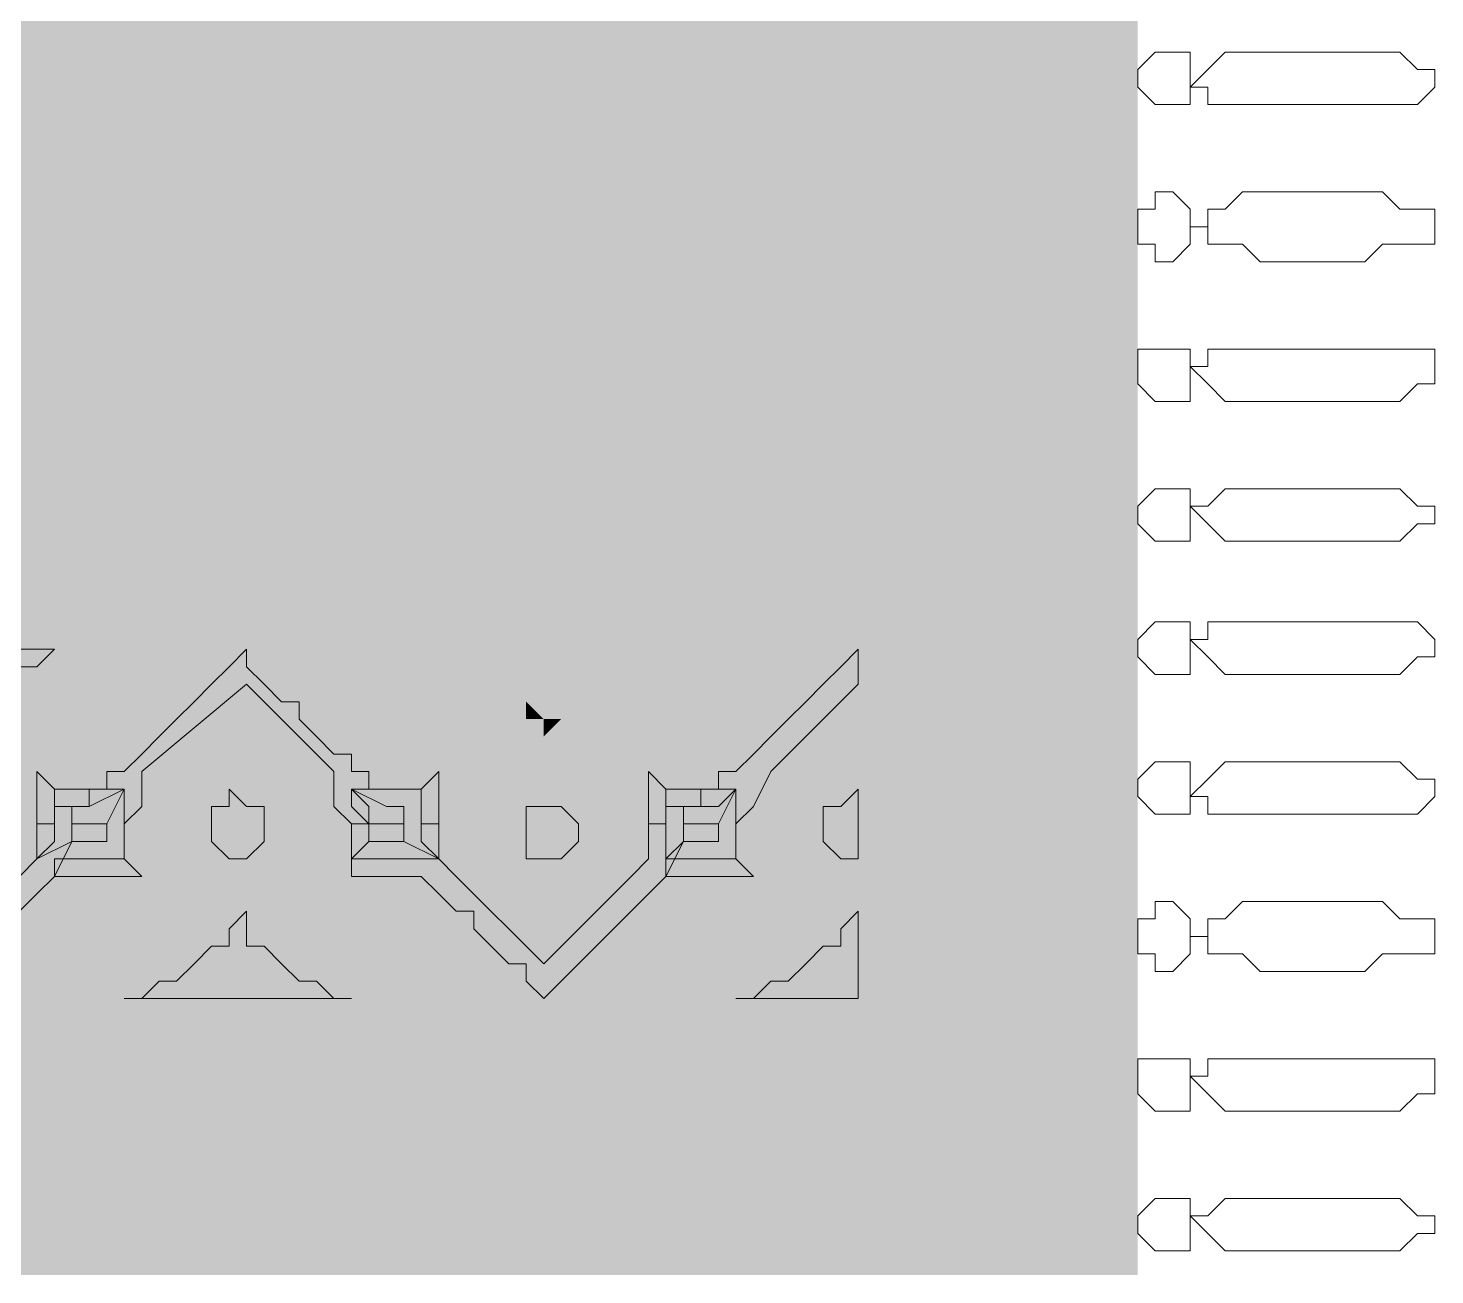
# Model space of a CAD drawing. Header units: inches. Extents: x 31 to 460, y 5 to 681.
# Drawn here: x 397.05 to 414.37, y 371.06 to 386.42 of the extents above; entities that cross this region are included whole.
import ezdxf

# ---------------------------------------------------------------- set-up
doc = ezdxf.new("R2010")
doc.units = ezdxf.units.IN
doc.header["$MEASUREMENT"] = 0

msp = doc.modelspace()

# ---------------------------------------------------------------- linework, layer by layer
at = {"color": 43, "linetype": 'Continuous', "lineweight": 13}
for p, q in [((410.712, 385.914), (410.927, 386.129)), ((410.927, 386.129), (410.927, 386.129)), ((410.927, 386.129), (411.143, 386.129)), ((411.143, 386.129), (411.143, 386.129)), ((411.143, 386.129), (411.358, 386.129)), ((411.358, 386.129), (411.358, 385.914)), ((411.788, 386.129), (411.573, 385.914)), ((412.003, 386.129), (411.788, 386.129)), ((412.219, 386.129), (412.003, 386.129)), ((412.649, 386.129), (412.219, 386.129)), ((412.864, 386.129), (412.649, 386.129)), ((413.295, 386.129), (412.864, 386.129)), ((413.51, 386.129), (413.295, 386.129)), ((413.725, 386.129), (413.51, 386.129)), ((413.94, 386.129), (413.725, 386.129)), ((414.155, 385.914), (413.94, 386.129)), ((410.712, 385.698), (410.712, 385.914)), ((411.358, 385.914), (411.358, 385.698)), ((411.573, 385.914), (411.358, 385.698)), ((411.573, 385.914), (411.573, 385.914)), ((411.573, 385.914), (411.573, 385.914)), ((414.371, 385.914), (414.155, 385.914)), ((414.371, 385.698), (414.371, 385.914)), ((414.371, 385.914), (414.371, 385.914)), ((410.927, 385.483), (410.712, 385.698)), ((410.712, 385.698), (410.712, 385.698)), ((411.358, 385.698), (411.358, 385.698)), ((411.358, 385.698), (411.358, 385.483)), ((411.358, 385.698), (411.573, 385.698)), ((411.573, 385.698), (411.573, 385.698)), ((411.573, 385.698), (411.573, 385.483)), ((414.155, 385.483), (414.371, 385.698)), ((414.371, 385.698), (414.371, 385.698)), ((414.371, 385.698), (414.371, 385.698)), ((411.143, 385.483), (410.927, 385.483)), ((410.927, 385.483), (410.927, 385.483)), ((411.358, 385.483), (411.143, 385.483)), ((411.143, 385.483), (411.143, 385.483)), ((411.573, 385.483), (411.788, 385.483)), ((411.788, 385.483), (412.003, 385.483)), ((412.003, 385.483), (412.219, 385.483)), ((412.219, 385.483), (412.649, 385.483)), ((412.649, 385.483), (412.864, 385.483)), ((412.864, 385.483), (413.295, 385.483)), ((413.295, 385.483), (413.51, 385.483)), ((413.51, 385.483), (413.725, 385.483)), ((413.725, 385.483), (413.94, 385.483)), ((413.94, 385.483), (414.155, 385.483)), ((410.927, 384.192), (410.927, 384.407)), ((410.927, 384.407), (411.143, 384.407)), ((411.143, 384.407), (411.143, 384.407)), ((411.143, 384.407), (411.358, 384.192)), ((412.003, 384.407), (411.788, 384.192)), ((412.219, 384.407), (412.003, 384.407)), ((412.649, 384.407), (412.219, 384.407)), ((412.864, 384.407), (412.649, 384.407)), ((413.295, 384.407), (412.864, 384.407)), ((413.51, 384.407), (413.295, 384.407)), ((413.725, 384.407), (413.51, 384.407)), ((413.94, 384.192), (413.725, 384.407)), ((410.712, 383.977), (410.712, 384.192)), ((410.712, 384.192), (410.927, 384.192)), ((411.358, 384.192), (411.358, 384.192)), ((411.358, 384.192), (411.358, 383.977)), ((411.788, 384.192), (411.573, 384.192)), ((411.573, 384.192), (411.573, 384.192)), ((411.573, 384.192), (411.573, 383.977)), ((414.155, 384.192), (413.94, 384.192)), ((414.371, 384.192), (414.155, 384.192)), ((414.371, 383.977), (414.371, 384.192)), ((410.712, 383.762), (410.712, 383.977)), ((411.358, 383.977), (411.358, 383.762)), ((411.573, 383.977), (411.358, 383.977)), ((411.358, 383.977), (411.573, 383.977)), ((411.573, 383.977), (411.573, 383.762)), ((414.371, 383.762), (414.371, 383.977)), ((414.371, 383.977), (414.371, 383.977)), ((414.371, 383.977), (414.371, 383.977)), ((410.927, 383.762), (410.712, 383.762)), ((410.927, 383.546), (410.927, 383.762)), ((411.358, 383.762), (411.143, 383.546)), ((411.358, 383.762), (411.358, 383.762)), ((411.573, 383.762), (411.573, 383.762)), ((411.573, 383.762), (411.788, 383.762)), ((411.788, 383.762), (412.003, 383.762)), ((412.003, 383.762), (412.219, 383.546)), ((413.51, 383.546), (413.725, 383.762)), ((413.725, 383.762), (413.94, 383.762)), ((413.94, 383.762), (414.155, 383.762)), ((414.155, 383.762), (414.371, 383.762)), ((411.143, 383.546), (410.927, 383.546)), ((411.143, 383.546), (411.143, 383.546)), ((412.219, 383.546), (412.649, 383.546)), ((412.649, 383.546), (412.864, 383.546)), ((412.864, 383.546), (413.295, 383.546)), ((413.295, 383.546), (413.51, 383.546)), ((410.712, 382.255), (410.712, 382.47)), ((410.712, 382.47), (410.927, 382.47)), ((410.927, 382.47), (410.927, 382.47)), ((410.927, 382.47), (411.143, 382.47)), ((411.143, 382.47), (411.143, 382.47)), ((411.143, 382.47), (411.358, 382.47)), ((411.358, 382.47), (411.358, 382.47)), ((411.358, 382.47), (411.358, 382.255)), ((411.788, 382.47), (411.573, 382.47)), ((411.573, 382.47), (411.573, 382.47)), ((411.573, 382.47), (411.573, 382.255)), ((412.003, 382.47), (411.788, 382.47)), ((412.219, 382.47), (412.003, 382.47)), ((412.649, 382.47), (412.219, 382.47)), ((412.864, 382.47), (412.649, 382.47)), ((413.295, 382.47), (412.864, 382.47)), ((413.51, 382.47), (413.295, 382.47)), ((413.725, 382.47), (413.51, 382.47)), ((413.94, 382.47), (413.725, 382.47)), ((414.155, 382.47), (413.94, 382.47)), ((414.371, 382.47), (414.155, 382.47)), ((414.371, 382.255), (414.371, 382.47)), ((410.712, 382.04), (410.712, 382.255)), ((411.358, 382.255), (411.358, 382.04)), ((411.573, 382.255), (411.358, 382.255)), ((411.358, 382.255), (411.573, 382.04)), ((414.371, 382.04), (414.371, 382.255)), ((414.371, 382.255), (414.371, 382.255)), ((410.927, 381.825), (410.712, 382.04)), ((411.358, 382.04), (411.358, 381.825)), ((411.573, 382.04), (411.573, 382.04)), ((411.573, 382.04), (411.573, 382.04)), ((411.573, 382.04), (411.788, 381.825)), ((413.94, 381.825), (414.155, 382.04)), ((414.155, 382.04), (414.371, 382.04)), ((414.371, 382.04), (414.371, 382.04)), ((411.143, 381.825), (410.927, 381.825)), ((410.927, 381.825), (410.927, 381.825)), ((411.358, 381.825), (411.143, 381.825)), ((411.143, 381.825), (411.143, 381.825)), ((411.788, 381.825), (412.003, 381.825)), ((412.003, 381.825), (412.219, 381.825)), ((412.219, 381.825), (412.649, 381.825)), ((412.649, 381.825), (412.864, 381.825)), ((412.864, 381.825), (413.295, 381.825)), ((413.295, 381.825), (413.51, 381.825)), ((413.51, 381.825), (413.725, 381.825)), ((413.725, 381.825), (413.94, 381.825)), ((410.712, 380.534), (410.927, 380.749)), ((410.927, 380.749), (410.927, 380.749)), ((410.927, 380.749), (411.143, 380.749)), ((411.143, 380.749), (411.143, 380.749)), ((411.143, 380.749), (411.358, 380.749)), ((411.358, 380.749), (411.358, 380.534)), ((411.788, 380.749), (411.573, 380.534)), ((412.003, 380.749), (411.788, 380.749)), ((412.219, 380.749), (412.003, 380.749)), ((412.649, 380.749), (412.219, 380.749)), ((412.864, 380.749), (412.649, 380.749)), ((413.295, 380.749), (412.864, 380.749)), ((413.51, 380.749), (413.295, 380.749)), ((413.725, 380.749), (413.51, 380.749)), ((413.94, 380.749), (413.725, 380.749)), ((414.155, 380.534), (413.94, 380.749)), ((410.712, 380.318), (410.712, 380.534)), ((410.712, 380.534), (410.712, 380.534)), ((411.358, 380.534), (411.358, 380.534)), ((411.358, 380.534), (411.358, 380.318)), ((411.573, 380.534), (411.358, 380.534)), ((411.358, 380.534), (411.573, 380.318)), ((411.573, 380.534), (411.573, 380.534)), ((411.573, 380.534), (411.573, 380.534)), ((414.371, 380.534), (414.155, 380.534)), ((414.371, 380.318), (414.371, 380.534)), ((414.371, 380.534), (414.371, 380.534)), ((414.371, 380.534), (414.371, 380.534)), ((410.927, 380.103), (410.712, 380.318)), ((411.358, 380.318), (411.358, 380.103)), ((411.573, 380.318), (411.573, 380.318)), ((411.573, 380.318), (411.573, 380.318)), ((411.573, 380.318), (411.788, 380.103)), ((413.94, 380.103), (414.155, 380.318)), ((414.155, 380.318), (414.371, 380.318)), ((414.371, 380.318), (414.371, 380.318)), ((411.143, 380.103), (410.927, 380.103)), ((410.927, 380.103), (410.927, 380.103)), ((411.358, 380.103), (411.143, 380.103)), ((411.143, 380.103), (411.143, 380.103)), ((411.788, 380.103), (412.003, 380.103)), ((412.003, 380.103), (412.219, 380.103)), ((412.219, 380.103), (412.649, 380.103)), ((412.649, 380.103), (412.864, 380.103)), ((412.864, 380.103), (413.295, 380.103)), ((413.295, 380.103), (413.51, 380.103)), ((413.51, 380.103), (413.725, 380.103)), ((413.725, 380.103), (413.94, 380.103)), ((410.712, 378.893), (410.927, 379.108)), ((410.927, 379.108), (410.927, 379.108)), ((410.927, 379.108), (411.143, 379.108)), ((411.143, 379.108), (411.143, 379.108)), ((411.143, 379.108), (411.358, 379.108)), ((411.358, 379.108), (411.358, 378.893)), ((411.788, 379.108), (411.573, 379.108)), ((411.573, 379.108), (411.573, 378.893)), ((412.003, 379.108), (411.788, 379.108)), ((412.219, 379.108), (412.003, 379.108)), ((412.649, 379.108), (412.219, 379.108)), ((412.864, 379.108), (412.649, 379.108)), ((413.295, 379.108), (412.864, 379.108)), ((413.51, 379.108), (413.295, 379.108)), ((413.725, 379.108), (413.51, 379.108)), ((413.94, 379.108), (413.725, 379.108)), ((414.155, 379.108), (413.94, 379.108)), ((414.371, 378.893), (414.155, 379.108)), ((410.712, 378.677), (410.712, 378.893)), ((410.712, 378.893), (410.712, 378.893)), ((411.358, 378.893), (411.358, 378.893)), ((411.358, 378.893), (411.358, 378.677)), ((411.573, 378.893), (411.358, 378.893)), ((411.358, 378.893), (411.573, 378.677)), ((411.573, 378.893), (411.573, 378.893)), ((414.371, 378.677), (414.371, 378.893)), ((414.371, 378.893), (414.371, 378.893)), ((414.371, 378.893), (414.371, 378.893)), ((394.357, 378.772), (397.37, 378.772)), ((397.37, 378.772), (397.155, 378.557)), ((399.522, 378.557), (399.737, 378.772)), ((399.737, 378.772), (399.737, 378.557)), ((407.054, 378.557), (407.269, 378.772)), ((407.269, 378.772), (407.269, 378.341)), ((397.155, 378.557), (396.94, 378.557)), ((399.307, 378.341), (399.522, 378.557)), ((399.737, 378.557), (399.952, 378.341)), ((406.839, 378.341), (407.054, 378.557)), ((410.927, 378.462), (410.712, 378.677)), ((411.358, 378.677), (411.358, 378.462)), ((411.573, 378.677), (411.573, 378.677)), ((411.573, 378.677), (411.573, 378.677)), ((411.573, 378.677), (411.788, 378.462)), ((413.94, 378.462), (414.155, 378.677)), ((414.155, 378.677), (414.371, 378.677)), ((414.371, 378.677), (414.371, 378.677)), ((411.143, 378.462), (410.927, 378.462)), ((410.927, 378.462), (410.927, 378.462)), ((411.358, 378.462), (411.143, 378.462)), ((411.143, 378.462), (411.143, 378.462)), ((411.788, 378.462), (412.003, 378.462)), ((412.003, 378.462), (412.219, 378.462)), ((412.219, 378.462), (412.649, 378.462)), ((412.649, 378.462), (412.864, 378.462)), ((412.864, 378.462), (413.295, 378.462)), ((413.295, 378.462), (413.51, 378.462)), ((413.51, 378.462), (413.725, 378.462)), ((413.725, 378.462), (413.94, 378.462)), ((399.737, 378.341), (398.446, 377.265)), ((399.092, 378.126), (399.307, 378.341)), ((400.813, 377.265), (399.737, 378.341)), ((399.952, 378.341), (400.168, 378.126)), ((407.269, 378.341), (406.193, 377.265)), ((406.624, 378.126), (406.839, 378.341)), ((398.876, 377.911), (399.092, 378.126)), ((399.092, 378.126), (399.092, 378.126)), ((400.168, 378.126), (400.383, 378.126)), ((400.383, 378.126), (400.383, 377.911)), ((406.408, 377.911), (406.624, 378.126)), ((406.624, 378.126), (406.624, 378.126)), ((398.661, 377.696), (398.876, 377.911)), ((400.383, 377.911), (400.598, 377.696)), ((406.193, 377.696), (406.408, 377.911)), ((398.446, 377.481), (398.661, 377.696)), ((400.598, 377.696), (400.813, 377.481)), ((405.978, 377.481), (406.193, 377.696)), ((398.231, 377.265), (398.446, 377.481)), ((398.446, 377.481), (398.446, 377.481)), ((400.813, 377.481), (401.028, 377.481)), ((401.028, 377.481), (401.028, 377.265)), ((405.763, 377.265), (405.978, 377.481)), ((405.978, 377.481), (405.978, 377.481)), ((410.712, 377.171), (410.927, 377.386)), ((410.927, 377.386), (410.927, 377.386)), ((410.927, 377.386), (411.143, 377.386)), ((411.143, 377.386), (411.143, 377.386)), ((411.143, 377.386), (411.358, 377.386)), ((411.358, 377.386), (411.358, 377.171)), ((411.788, 377.386), (411.573, 377.171)), ((412.003, 377.386), (411.788, 377.386)), ((412.219, 377.386), (412.003, 377.386)), ((412.649, 377.386), (412.219, 377.386)), ((412.864, 377.386), (412.649, 377.386)), ((413.295, 377.386), (412.864, 377.386)), ((413.51, 377.386), (413.295, 377.386)), ((413.725, 377.386), (413.51, 377.386)), ((413.94, 377.386), (413.725, 377.386)), ((414.155, 377.171), (413.94, 377.386)), ((397.155, 376.835), (397.155, 377.265)), ((397.155, 377.265), (397.37, 377.05)), ((398.016, 377.05), (398.016, 377.265)), ((398.016, 377.265), (398.231, 377.265)), ((398.446, 377.265), (398.446, 376.835)), ((400.813, 376.835), (400.813, 377.265)), ((401.028, 377.265), (401.244, 377.265)), ((401.244, 377.265), (401.244, 377.05)), ((401.889, 377.05), (402.104, 377.265)), ((402.104, 377.265), (402.104, 376.835)), ((404.687, 376.835), (404.687, 377.265)), ((404.687, 377.265), (404.902, 377.05)), ((405.548, 377.05), (405.548, 377.265)), ((405.548, 377.265), (405.763, 377.265)), ((406.193, 377.265), (405.978, 376.835)), ((410.712, 376.956), (410.712, 377.171)), ((411.358, 377.171), (411.358, 376.956)), ((411.573, 377.171), (411.358, 376.956)), ((411.573, 377.171), (411.573, 377.171)), ((411.573, 377.171), (411.573, 377.171)), ((414.371, 377.171), (414.155, 377.171)), ((414.371, 376.956), (414.371, 377.171)), ((414.371, 377.171), (414.371, 377.171)), ((397.37, 377.05), (397.37, 377.05)), ((397.37, 377.05), (397.585, 377.05)), ((397.37, 376.835), (397.37, 377.05)), ((397.37, 377.05), (397.37, 376.835)), ((397.585, 377.05), (397.8, 377.05)), ((397.8, 377.05), (398.016, 377.05)), ((397.8, 376.835), (398.231, 377.05)), ((398.016, 377.05), (397.8, 377.05)), ((397.8, 377.05), (397.8, 376.835)), ((398.231, 377.05), (398.016, 376.62)), ((398.231, 377.05), (398.016, 377.05)), ((398.016, 377.05), (398.016, 377.05)), ((398.231, 376.835), (398.231, 377.05)), ((399.737, 376.835), (399.522, 377.05)), ((399.522, 377.05), (399.522, 376.835)), ((401.244, 377.05), (401.028, 377.05)), ((401.028, 377.05), (401.459, 376.835)), ((401.244, 376.835), (401.028, 377.05)), ((401.028, 377.05), (401.028, 376.835)), ((401.244, 377.05), (401.459, 377.05)), ((401.459, 377.05), (401.244, 377.05)), ((401.244, 377.05), (401.244, 377.05)), ((401.459, 377.05), (401.674, 377.05)), ((401.674, 377.05), (401.459, 377.05)), ((401.674, 377.05), (401.889, 377.05)), ((401.889, 377.05), (401.674, 377.05)), ((401.674, 377.05), (401.674, 377.05)), ((401.674, 377.05), (401.674, 377.05)), ((401.889, 377.05), (401.889, 377.05)), ((401.889, 376.835), (401.889, 377.05)), ((401.889, 377.05), (401.889, 377.05)), ((404.902, 377.05), (405.117, 377.05)), ((404.902, 376.835), (404.902, 377.05)), ((404.902, 377.05), (404.902, 376.835)), ((405.117, 377.05), (405.117, 377.05)), ((405.117, 377.05), (405.332, 377.05)), ((405.332, 377.05), (405.548, 377.05)), ((405.548, 377.05), (405.332, 377.05)), ((405.332, 377.05), (405.332, 376.835)), ((405.763, 377.05), (405.548, 376.62)), ((405.548, 376.835), (405.763, 377.05)), ((405.763, 377.05), (405.548, 377.05)), ((405.548, 377.05), (405.548, 377.05)), ((405.763, 376.835), (405.763, 377.05)), ((407.269, 377.05), (407.054, 376.835)), ((407.269, 376.62), (407.269, 377.05)), ((397.155, 376.62), (397.155, 376.835)), ((397.585, 376.835), (397.37, 376.835)), ((397.37, 376.835), (397.37, 376.62)), ((397.585, 376.62), (397.585, 376.835)), ((397.585, 376.835), (397.585, 376.835)), ((397.585, 376.835), (397.8, 376.835)), ((397.8, 376.835), (397.585, 376.835)), ((397.585, 376.835), (397.585, 376.835)), ((397.8, 376.835), (397.8, 376.835)), ((397.8, 376.835), (397.8, 376.835)), ((398.446, 376.835), (398.231, 376.62)), ((398.231, 376.62), (398.231, 376.835)), ((399.522, 376.835), (399.307, 376.835)), ((399.307, 376.835), (399.307, 376.835)), ((399.307, 376.835), (399.307, 376.62)), ((399.952, 376.835), (399.737, 376.835)), ((399.952, 376.62), (399.952, 376.835)), ((399.952, 376.835), (399.952, 376.835)), ((401.028, 376.62), (400.813, 376.835)), ((401.028, 376.835), (401.244, 376.62)), ((401.244, 376.62), (401.244, 376.835)), ((401.459, 376.835), (401.459, 376.835)), ((401.459, 376.835), (401.674, 376.835)), ((401.674, 376.835), (401.674, 376.835)), ((401.674, 376.835), (401.674, 376.835)), ((401.674, 376.835), (401.674, 376.62)), ((401.889, 376.62), (401.889, 376.835)), ((402.104, 376.835), (402.104, 376.62)), ((403.18, 376.62), (403.18, 376.835)), ((403.18, 376.835), (403.396, 376.835)), ((403.396, 376.835), (403.396, 376.835)), ((403.396, 376.835), (403.611, 376.835)), ((403.611, 376.835), (403.611, 376.835)), ((403.611, 376.835), (403.826, 376.62)), ((404.687, 376.62), (404.687, 376.835)), ((405.117, 376.835), (404.902, 376.835)), ((404.902, 376.835), (404.902, 376.62)), ((405.117, 376.62), (405.117, 376.835)), ((405.117, 376.835), (405.117, 376.835)), ((405.117, 376.835), (405.332, 376.835)), ((405.332, 376.835), (405.117, 376.835)), ((405.117, 376.835), (405.117, 376.835)), ((405.332, 376.835), (405.332, 376.835)), ((405.332, 376.835), (405.548, 376.835)), ((405.978, 376.835), (405.763, 376.62)), ((405.763, 376.62), (405.763, 376.835)), ((407.054, 376.835), (406.839, 376.835)), ((406.839, 376.835), (406.839, 376.835)), ((406.839, 376.835), (406.839, 376.62)), ((410.927, 376.741), (410.712, 376.956)), ((410.712, 376.956), (410.712, 376.956)), ((411.358, 376.956), (411.358, 376.956)), ((411.358, 376.956), (411.358, 376.741)), ((411.358, 376.956), (411.573, 376.956)), ((411.573, 376.956), (411.573, 376.956)), ((411.573, 376.956), (411.573, 376.741)), ((414.155, 376.741), (414.371, 376.956)), ((414.371, 376.956), (414.371, 376.956)), ((414.371, 376.956), (414.371, 376.956)), ((397.37, 376.62), (397.155, 376.62)), ((397.155, 376.62), (397.155, 376.62)), ((397.155, 376.62), (397.155, 376.189)), ((397.37, 376.62), (397.155, 376.62)), ((397.37, 376.405), (397.37, 376.62)), ((397.37, 376.62), (397.37, 376.62)), ((398.016, 376.62), (397.585, 376.62)), ((397.585, 376.62), (397.585, 376.62)), ((397.585, 376.62), (397.585, 376.405)), ((398.016, 376.62), (397.585, 376.62)), ((397.585, 376.62), (397.585, 376.62)), ((397.585, 376.62), (397.585, 376.62)), ((398.016, 376.405), (398.016, 376.62)), ((398.016, 376.62), (398.016, 376.62)), ((398.016, 376.62), (398.016, 376.62)), ((398.016, 376.62), (398.016, 376.62)), ((398.231, 376.189), (398.231, 376.62)), ((398.231, 376.62), (398.231, 376.62)), ((398.231, 376.62), (398.231, 376.62)), ((398.231, 376.62), (398.231, 376.405)), ((398.231, 376.62), (398.231, 376.62)), ((398.231, 376.62), (398.231, 376.62)), ((399.307, 376.62), (399.307, 376.405)), ((399.952, 376.405), (399.952, 376.62)), ((401.028, 376.62), (401.028, 376.189)), ((401.244, 376.62), (401.028, 376.62)), ((401.244, 376.62), (401.028, 376.62)), ((401.028, 376.62), (401.028, 376.62)), ((401.674, 376.62), (401.244, 376.62)), ((401.244, 376.62), (401.244, 376.62)), ((401.244, 376.62), (401.244, 376.405)), ((401.244, 376.405), (401.244, 376.62)), ((401.244, 376.62), (401.244, 376.62)), ((401.674, 376.62), (401.244, 376.62)), ((401.244, 376.62), (401.244, 376.62)), ((401.674, 376.405), (401.674, 376.62)), ((401.674, 376.62), (401.674, 376.62)), ((401.674, 376.62), (401.674, 376.62)), ((401.674, 376.62), (401.674, 376.62)), ((402.104, 376.62), (401.889, 376.62)), ((401.889, 376.62), (401.889, 376.405)), ((402.104, 376.62), (401.889, 376.62)), ((401.889, 376.62), (401.889, 376.62)), ((402.104, 376.189), (402.104, 376.62)), ((402.104, 376.62), (402.104, 376.62)), ((403.18, 376.405), (403.18, 376.62)), ((403.18, 376.62), (403.18, 376.62)), ((403.826, 376.62), (403.826, 376.405)), ((403.826, 376.62), (403.826, 376.62)), ((404.902, 376.62), (404.687, 376.62)), ((404.687, 376.62), (404.687, 376.62)), ((404.687, 376.62), (404.687, 376.189)), ((404.902, 376.62), (404.687, 376.62)), ((404.902, 376.405), (404.902, 376.62)), ((404.902, 376.62), (404.902, 376.62)), ((405.548, 376.62), (405.117, 376.62)), ((405.117, 376.62), (405.117, 376.62)), ((405.117, 376.62), (405.117, 376.405)), ((405.548, 376.62), (405.117, 376.62)), ((405.117, 376.62), (405.117, 376.62)), ((405.117, 376.62), (405.117, 376.62)), ((405.548, 376.405), (405.548, 376.62)), ((405.548, 376.62), (405.548, 376.62)), ((405.548, 376.62), (405.548, 376.62)), ((405.548, 376.62), (405.548, 376.62)), ((405.763, 376.189), (405.763, 376.62)), ((405.763, 376.62), (405.763, 376.62)), ((405.763, 376.62), (405.763, 376.62)), ((405.763, 376.62), (405.763, 376.405)), ((405.763, 376.62), (405.763, 376.62)), ((405.763, 376.62), (405.763, 376.62)), ((406.839, 376.62), (406.839, 376.405)), ((407.269, 376.189), (407.269, 376.62)), ((407.269, 376.62), (407.269, 376.62)), ((411.143, 376.741), (410.927, 376.741)), ((410.927, 376.741), (410.927, 376.741)), ((411.358, 376.741), (411.143, 376.741)), ((411.143, 376.741), (411.143, 376.741)), ((411.573, 376.741), (411.788, 376.741)), ((411.788, 376.741), (412.003, 376.741)), ((412.003, 376.741), (412.219, 376.741)), ((412.219, 376.741), (412.649, 376.741)), ((412.649, 376.741), (412.864, 376.741)), ((412.864, 376.741), (413.295, 376.741)), ((413.295, 376.741), (413.51, 376.741)), ((413.51, 376.741), (413.725, 376.741)), ((413.725, 376.741), (413.94, 376.741)), ((413.94, 376.741), (414.155, 376.741)), ((397.585, 376.405), (397.155, 376.189)), ((397.155, 376.189), (397.37, 376.405)), ((397.37, 375.974), (397.585, 376.405)), ((397.585, 376.405), (397.8, 376.405)), ((397.8, 376.405), (397.8, 376.405)), ((397.8, 376.405), (397.8, 376.405)), ((397.8, 376.405), (398.016, 376.405)), ((398.016, 376.405), (398.016, 376.405)), ((398.231, 376.405), (398.231, 376.189)), ((399.307, 376.405), (399.307, 376.405)), ((399.307, 376.405), (399.522, 376.189)), ((399.737, 376.189), (399.952, 376.405)), ((399.952, 376.405), (399.952, 376.405)), ((401.028, 376.189), (401.244, 376.405)), ((401.244, 376.405), (401.459, 376.405)), ((401.459, 376.405), (401.459, 376.405)), ((401.459, 376.405), (401.459, 376.405)), ((401.459, 376.405), (401.674, 376.405)), ((402.104, 376.189), (401.674, 376.405)), ((401.674, 376.405), (401.674, 376.405)), ((401.674, 376.405), (402.104, 376.189)), ((401.889, 376.405), (402.104, 376.189)), ((403.18, 376.189), (403.18, 376.405)), ((403.826, 376.405), (403.611, 376.189)), ((404.902, 375.974), (405.117, 376.405)), ((405.117, 376.405), (404.902, 376.189)), ((404.902, 376.189), (404.902, 376.405)), ((405.117, 376.405), (405.332, 376.405)), ((405.332, 376.405), (405.332, 376.405)), ((405.332, 376.405), (405.332, 376.405)), ((405.332, 376.405), (405.548, 376.405)), ((405.548, 376.405), (405.548, 376.405)), ((405.763, 376.405), (405.763, 376.189)), ((406.839, 376.405), (406.839, 376.405)), ((406.839, 376.405), (407.054, 376.189)), ((397.155, 376.189), (396.94, 375.974)), ((397.585, 376.189), (397.37, 376.189)), ((397.37, 376.189), (397.37, 375.974)), ((397.8, 376.189), (397.585, 376.189)), ((397.585, 376.189), (397.585, 376.189)), ((398.016, 376.189), (397.8, 376.189)), ((397.8, 376.189), (397.8, 376.189)), ((398.231, 376.189), (398.016, 376.189)), ((398.016, 376.189), (398.016, 376.189)), ((398.446, 375.974), (398.231, 376.189)), ((399.522, 376.189), (399.522, 376.189)), ((399.522, 376.189), (399.737, 376.189)), ((401.028, 376.189), (401.028, 375.974)), ((401.244, 376.189), (401.028, 376.189)), ((401.459, 376.189), (401.244, 376.189)), ((401.244, 376.189), (401.244, 376.189)), ((401.674, 376.189), (401.459, 376.189)), ((401.459, 376.189), (401.459, 376.189)), ((401.889, 376.189), (401.674, 376.189)), ((401.674, 376.189), (401.674, 376.189)), ((402.104, 376.189), (401.889, 376.189)), ((402.32, 375.974), (402.104, 376.189)), ((403.396, 376.189), (403.18, 376.189)), ((403.611, 376.189), (403.396, 376.189)), ((403.396, 376.189), (403.396, 376.189)), ((403.611, 376.189), (403.611, 376.189)), ((404.687, 376.189), (404.472, 375.974)), ((405.117, 376.189), (404.902, 376.189)), ((404.902, 376.189), (404.902, 375.974)), ((405.332, 376.189), (405.117, 376.189)), ((405.548, 376.189), (405.332, 376.189)), ((405.332, 376.189), (405.332, 376.189)), ((405.763, 376.189), (405.548, 376.189)), ((405.548, 376.189), (405.548, 376.189)), ((405.548, 376.189), (405.548, 376.189)), ((405.978, 375.974), (405.763, 376.189)), ((407.054, 376.189), (407.269, 376.189)), ((397.155, 375.759), (397.37, 375.974)), ((397.37, 375.974), (397.37, 375.974)), ((397.37, 375.974), (397.585, 375.974)), ((397.585, 375.974), (397.8, 375.974)), ((397.8, 375.974), (397.8, 375.974)), ((397.8, 375.974), (398.016, 375.974)), ((398.016, 375.974), (398.231, 375.974)), ((398.231, 375.974), (398.446, 375.974)), ((401.028, 375.974), (401.028, 375.974)), ((401.028, 375.974), (401.244, 375.974)), ((401.244, 375.974), (401.459, 375.974)), ((401.459, 375.974), (401.674, 375.974)), ((401.674, 375.974), (401.674, 375.974)), ((401.674, 375.974), (401.889, 375.974)), ((401.889, 375.974), (402.104, 375.759)), ((403.396, 374.898), (402.32, 375.974)), ((404.472, 375.974), (403.396, 374.898)), ((404.687, 375.759), (404.902, 375.974)), ((404.902, 375.974), (404.902, 375.974)), ((404.902, 375.974), (405.117, 375.974)), ((405.117, 375.974), (405.332, 375.974)), ((405.332, 375.974), (405.548, 375.974)), ((405.548, 375.974), (405.548, 375.974)), ((405.548, 375.974), (405.763, 375.974)), ((405.763, 375.974), (405.978, 375.974)), ((396.94, 375.544), (397.155, 375.759)), ((402.104, 375.759), (402.104, 375.759)), ((402.104, 375.759), (402.32, 375.544)), ((404.472, 375.544), (404.687, 375.759)), ((410.927, 375.449), (410.927, 375.665)), ((410.927, 375.665), (411.143, 375.665)), ((411.143, 375.665), (411.143, 375.665)), ((411.143, 375.665), (411.358, 375.449)), ((412.003, 375.665), (411.788, 375.449)), ((412.219, 375.665), (412.003, 375.665)), ((412.649, 375.665), (412.219, 375.665)), ((412.864, 375.665), (412.649, 375.665)), ((413.295, 375.665), (412.864, 375.665)), ((413.51, 375.665), (413.295, 375.665)), ((413.725, 375.665), (413.51, 375.665)), ((413.94, 375.449), (413.725, 375.665)), ((399.737, 375.544), (399.522, 375.329)), ((399.737, 375.329), (399.737, 375.544)), ((402.32, 375.544), (402.535, 375.544)), ((402.535, 375.544), (402.535, 375.329)), ((404.256, 375.329), (404.472, 375.544)), ((404.472, 375.544), (404.472, 375.544)), ((407.269, 375.544), (407.054, 375.329)), ((407.269, 374.468), (407.269, 375.544)), ((410.712, 375.234), (410.712, 375.449)), ((410.712, 375.449), (410.927, 375.449)), ((411.358, 375.449), (411.358, 375.449)), ((411.358, 375.449), (411.358, 375.234)), ((411.788, 375.449), (411.573, 375.449)), ((411.573, 375.449), (411.573, 375.449)), ((411.573, 375.449), (411.573, 375.234)), ((414.155, 375.449), (413.94, 375.449)), ((414.371, 375.449), (414.155, 375.449)), ((414.371, 375.234), (414.371, 375.449)), ((399.522, 375.329), (399.522, 375.113)), ((399.737, 375.113), (399.737, 375.329)), ((402.535, 375.329), (402.75, 375.113)), ((404.041, 375.113), (404.256, 375.329)), ((407.054, 375.329), (407.054, 375.113)), ((410.712, 375.019), (410.712, 375.234)), ((411.358, 375.234), (411.358, 375.019)), ((411.573, 375.234), (411.358, 375.234)), ((411.358, 375.234), (411.573, 375.234)), ((411.573, 375.234), (411.573, 375.019)), ((414.371, 375.019), (414.371, 375.234)), ((414.371, 375.234), (414.371, 375.234)), ((414.371, 375.234), (414.371, 375.234)), ((399.307, 375.113), (399.092, 374.898)), ((399.522, 375.113), (399.307, 375.113)), ((399.952, 375.113), (399.737, 375.113)), ((400.168, 374.898), (399.952, 375.113)), ((402.75, 375.113), (402.965, 374.898)), ((403.826, 374.898), (404.041, 375.113)), ((406.839, 375.113), (406.624, 374.898)), ((407.054, 375.113), (406.839, 375.113)), ((399.092, 374.898), (398.876, 374.683)), ((400.383, 374.683), (400.168, 374.898)), ((402.965, 374.898), (403.18, 374.898)), ((403.18, 374.898), (403.18, 374.683)), ((403.611, 374.683), (403.826, 374.898)), ((403.826, 374.898), (403.826, 374.898)), ((406.624, 374.898), (406.408, 374.683)), ((410.927, 375.019), (410.712, 375.019)), ((410.927, 374.804), (410.927, 375.019)), ((411.358, 375.019), (411.143, 374.804)), ((411.358, 375.019), (411.358, 375.019)), ((411.573, 375.019), (411.573, 375.019)), ((411.573, 375.019), (411.788, 375.019)), ((411.788, 375.019), (412.003, 375.019)), ((412.003, 375.019), (412.219, 374.804)), ((413.51, 374.804), (413.725, 375.019)), ((413.725, 375.019), (413.94, 375.019)), ((413.94, 375.019), (414.155, 375.019)), ((414.155, 375.019), (414.371, 375.019)), ((411.143, 374.804), (410.927, 374.804)), ((411.143, 374.804), (411.143, 374.804)), ((412.219, 374.804), (412.649, 374.804)), ((412.649, 374.804), (412.864, 374.804)), ((412.864, 374.804), (413.295, 374.804)), ((413.295, 374.804), (413.51, 374.804)), ((398.661, 374.683), (398.446, 374.468)), ((398.876, 374.683), (398.661, 374.683)), ((400.598, 374.683), (400.383, 374.683)), ((400.813, 374.468), (400.598, 374.683)), ((403.18, 374.683), (403.396, 374.468)), ((403.396, 374.468), (403.611, 374.683)), ((406.193, 374.683), (405.978, 374.468)), ((406.408, 374.683), (406.193, 374.683)), ((398.446, 374.468), (398.231, 374.468)), ((398.231, 374.468), (401.028, 374.468)), ((401.028, 374.468), (400.813, 374.468)), ((405.978, 374.468), (405.763, 374.468)), ((405.763, 374.468), (407.269, 374.468)), ((410.712, 373.513), (410.712, 373.728)), ((410.712, 373.728), (410.927, 373.728)), ((410.927, 373.728), (410.927, 373.728)), ((410.927, 373.728), (411.143, 373.728)), ((411.143, 373.728), (411.143, 373.728)), ((411.143, 373.728), (411.358, 373.728)), ((411.358, 373.728), (411.358, 373.728)), ((411.358, 373.728), (411.358, 373.513)), ((411.788, 373.728), (411.573, 373.728)), ((411.573, 373.728), (411.573, 373.728)), ((411.573, 373.728), (411.573, 373.513)), ((412.003, 373.728), (411.788, 373.728)), ((412.219, 373.728), (412.003, 373.728)), ((412.649, 373.728), (412.219, 373.728)), ((412.864, 373.728), (412.649, 373.728)), ((413.295, 373.728), (412.864, 373.728)), ((413.51, 373.728), (413.295, 373.728)), ((413.725, 373.728), (413.51, 373.728)), ((413.94, 373.728), (413.725, 373.728)), ((414.155, 373.728), (413.94, 373.728)), ((414.371, 373.728), (414.155, 373.728)), ((414.371, 373.513), (414.371, 373.728)), ((410.712, 373.297), (410.712, 373.513)), ((411.358, 373.513), (411.358, 373.297)), ((411.573, 373.513), (411.358, 373.513)), ((411.358, 373.513), (411.573, 373.297)), ((414.371, 373.297), (414.371, 373.513)), ((414.371, 373.513), (414.371, 373.513)), ((410.927, 373.082), (410.712, 373.297)), ((411.358, 373.297), (411.358, 373.082)), ((411.573, 373.297), (411.573, 373.297)), ((411.573, 373.297), (411.573, 373.297)), ((411.573, 373.297), (411.788, 373.082)), ((413.94, 373.082), (414.155, 373.297)), ((414.155, 373.297), (414.371, 373.297)), ((414.371, 373.297), (414.371, 373.297)), ((411.143, 373.082), (410.927, 373.082)), ((410.927, 373.082), (410.927, 373.082)), ((411.358, 373.082), (411.143, 373.082)), ((411.143, 373.082), (411.143, 373.082)), ((411.788, 373.082), (412.003, 373.082)), ((412.003, 373.082), (412.219, 373.082)), ((412.219, 373.082), (412.649, 373.082)), ((412.649, 373.082), (412.864, 373.082)), ((412.864, 373.082), (413.295, 373.082)), ((413.295, 373.082), (413.51, 373.082)), ((413.51, 373.082), (413.725, 373.082)), ((413.725, 373.082), (413.94, 373.082)), ((410.712, 371.791), (410.927, 372.006)), ((410.927, 372.006), (410.927, 372.006)), ((410.927, 372.006), (411.143, 372.006)), ((411.143, 372.006), (411.143, 372.006)), ((411.143, 372.006), (411.358, 372.006)), ((411.358, 372.006), (411.358, 371.791)), ((411.788, 372.006), (411.573, 371.791)), ((412.003, 372.006), (411.788, 372.006)), ((412.219, 372.006), (412.003, 372.006)), ((412.649, 372.006), (412.219, 372.006)), ((412.864, 372.006), (412.649, 372.006)), ((413.295, 372.006), (412.864, 372.006)), ((413.51, 372.006), (413.295, 372.006)), ((413.725, 372.006), (413.51, 372.006)), ((413.94, 372.006), (413.725, 372.006)), ((414.155, 371.791), (413.94, 372.006)), ((410.712, 371.576), (410.712, 371.791)), ((410.712, 371.791), (410.712, 371.791)), ((411.358, 371.791), (411.358, 371.791)), ((411.358, 371.791), (411.358, 371.576)), ((411.573, 371.791), (411.358, 371.791)), ((411.358, 371.791), (411.573, 371.576)), ((411.573, 371.791), (411.573, 371.791)), ((411.573, 371.791), (411.573, 371.791)), ((414.371, 371.791), (414.155, 371.791)), ((414.371, 371.576), (414.371, 371.791)), ((414.371, 371.791), (414.371, 371.791)), ((414.371, 371.791), (414.371, 371.791)), ((410.927, 371.361), (410.712, 371.576)), ((411.358, 371.576), (411.358, 371.361)), ((411.573, 371.576), (411.573, 371.576)), ((411.573, 371.576), (411.573, 371.576)), ((411.573, 371.576), (411.788, 371.361)), ((413.94, 371.361), (414.155, 371.576)), ((414.155, 371.576), (414.371, 371.576)), ((414.371, 371.576), (414.371, 371.576)), ((411.143, 371.361), (410.927, 371.361)), ((410.927, 371.361), (410.927, 371.361)), ((411.358, 371.361), (411.143, 371.361)), ((411.143, 371.361), (411.143, 371.361)), ((411.788, 371.361), (412.003, 371.361)), ((412.003, 371.361), (412.219, 371.361)), ((412.219, 371.361), (412.649, 371.361)), ((412.649, 371.361), (412.864, 371.361)), ((412.864, 371.361), (413.295, 371.361)), ((413.295, 371.361), (413.51, 371.361)), ((413.51, 371.361), (413.725, 371.361)), ((413.725, 371.361), (413.94, 371.361))]:
    msp.add_line(p, q, dxfattribs=at)
at = {"color": 13, "linetype": 'Continuous', "lineweight": 13}
msp.add_solid([(410.712, 400.547), (350.672, 400.547), (410.712, 371.065), (350.672, 371.065)], dxfattribs=at)
at = {"color": 23, "linetype": 'Continuous', "lineweight": 13}
for points in [[(408.991, 398.395), (409.421, 385.914), (409.421, 399.041)], [(408.991, 398.395), (408.991, 385.914), (409.421, 385.914)], [(409.421, 385.914), (408.991, 385.914), (408.991, 373.217)], [(409.421, 372.571), (409.421, 385.914), (408.991, 373.217)], [(352.393, 373.217), (351.963, 372.571), (409.421, 372.571)], [(409.421, 372.571), (408.991, 373.217), (352.393, 373.217)]]:
    msp.add_solid(points, dxfattribs=at)
at = {"color": 43, "linetype": 'Continuous', "lineweight": 13}
for points in [[(401.889, 378.772), (402.32, 378.557), (402.535, 378.557)], [(404.902, 378.772), (401.889, 378.772), (402.535, 378.557)], [(404.472, 378.557), (404.902, 378.772), (402.535, 378.557)], [(404.472, 378.557), (404.687, 378.557), (404.902, 378.772)], [(402.535, 378.557), (402.75, 378.341), (402.965, 378.341)], [(404.472, 378.557), (402.535, 378.557), (402.965, 378.341)], [(404.041, 378.341), (404.472, 378.557), (402.965, 378.341)], [(404.041, 378.341), (404.256, 378.341), (404.472, 378.557)], [(402.965, 378.341), (403.18, 378.126), (403.611, 377.911)], [(404.041, 378.341), (402.965, 378.341), (403.611, 377.911)], [(404.041, 378.341), (403.611, 377.911), (403.611, 377.911)], [(403.611, 377.911), (403.826, 378.126), (404.041, 378.341)], [(403.18, 378.126), (403.18, 377.911), (403.396, 377.911)], [(403.18, 378.126), (403.396, 377.911), (403.611, 377.911)], [(403.396, 377.911), (403.396, 377.696), (403.611, 377.911)]]:
    msp.add_solid(points, dxfattribs=at)

doc.saveas('drawing.dxf')
